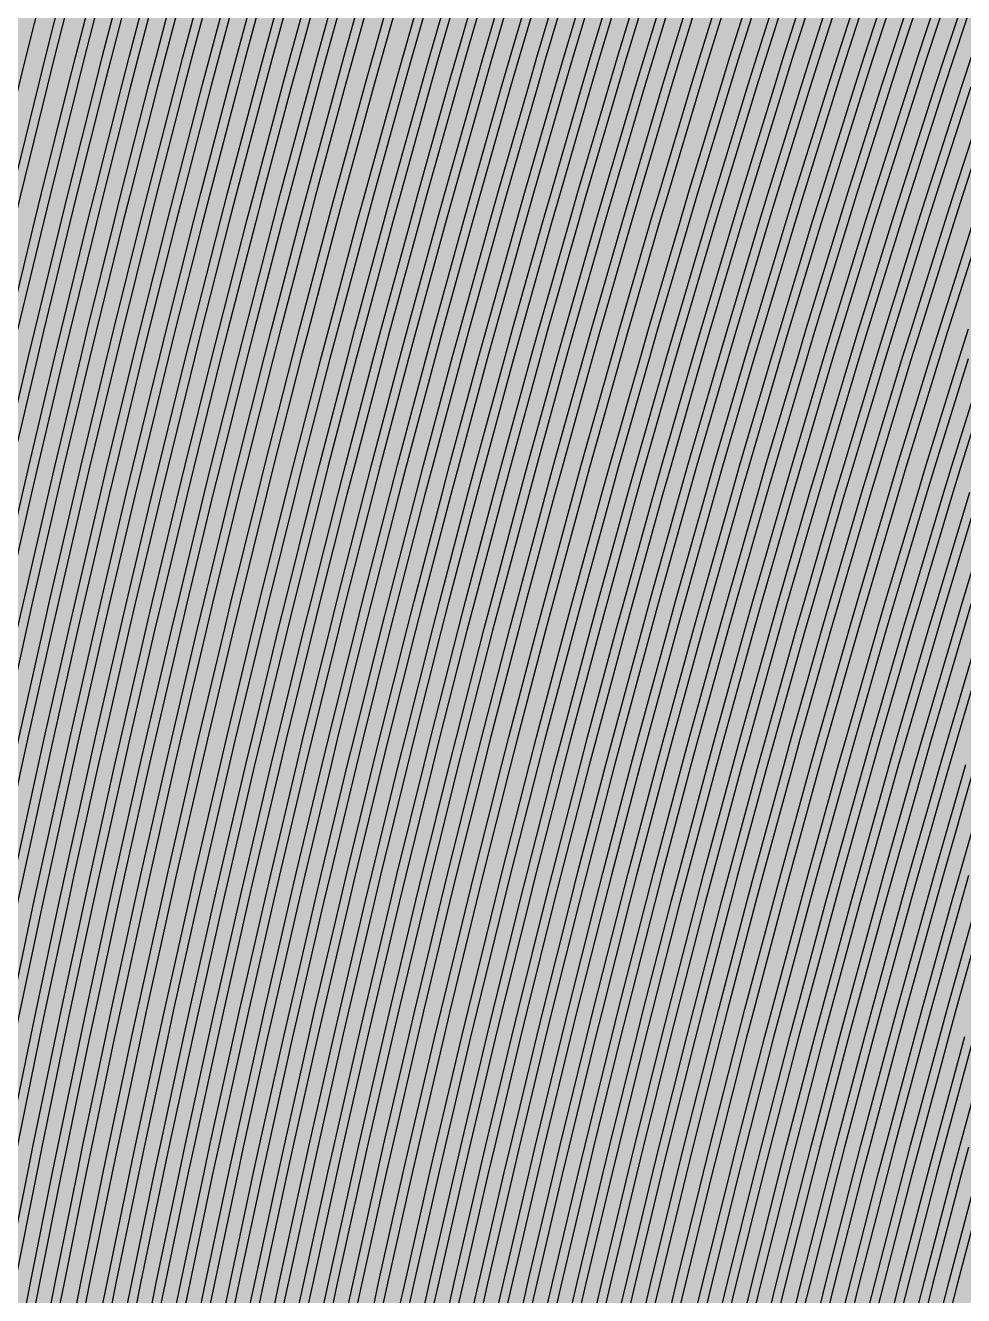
# Model space of a CAD drawing. Header units: metres. Extents: x -7220 to 10980, y -29667 to 1833.
# Drawn here: x 2547.8 to 2763.3, y -16832.5 to -16540.7 of the extents above; entities that cross this region are included whole.
import ezdxf

# ---------------------------------------------------------------- set-up
doc = ezdxf.new("R2010")
doc.units = ezdxf.units.M
doc.layers.add('Metal1', color=4, linetype='CONTINUOUS')
doc.layers.add('Polyimide', color=7, linetype='CONTINUOUS')

msp = doc.modelspace()

# ---------------------------------------------------------------- hatches: boundary and pattern name
at = {"layer": 'Polyimide'}
msp.add_hatch(color=7, dxfattribs=at).paths.add_polyline_path([(4099.45, -13861.55), (4142.64, -14152.77), (4214.18, -14438.35), (4313.36, -14715.55), (4439.24, -14981.69), (4590.59, -15234.21), (4765.97, -15470.68), (4963.68, -15688.82), (5181.82, -15886.53), (5418.29, -16061.91), (5670.81, -16213.26), (5936.95, -16339.14), (6214.15, -16438.32), (6499.73, -16509.85), (6790.95, -16553.05), (7085, -16567.5), (9980.38, -16567.5), (10058.79, -16571.35), (10136.45, -16582.87), (10212.6, -16601.95), (10286.52, -16628.4), (10357.49, -16661.96), (10424.83, -16702.32), (10487.89, -16749.09), (10546.06, -16801.81), (10598.78, -16859.98), (10645.55, -16923.04), (10685.91, -16990.38), (10719.48, -17061.35), (10745.93, -17135.27), (10765, -17211.43), (10776.52, -17289.08), (10780.38, -17367.5), (10780.38, -21957.3), (10741.61, -22012.91), (10705.97, -22070.59), (10673.58, -22130.14), (10644.53, -22191.39), (10618.92, -22254.16), (10596.82, -22318.25), (10578.3, -22383.46), (10563.41, -22449.6), (10552.21, -22516.46), (10544.72, -22583.84), (10540.97, -22651.53), (10540.97, -22719.32), (10544.72, -22787.01), (10552.21, -22854.38), (10563.41, -22921.24), (10578.3, -22987.38), (10596.82, -23052.6), (10618.92, -23116.68), (10644.53, -23179.45), (10673.58, -23240.71), (10705.97, -23300.26), (10741.61, -23357.93), (10780.38, -23413.54), (10780.38, -28667.5), (10776.52, -28745.91), (10765, -28823.57), (10745.93, -28899.73), (10719.48, -28973.65), (10685.91, -29044.62), (10645.55, -29111.96), (10598.78, -29175.01), (10546.06, -29233.19), (10487.89, -29285.91), (10424.83, -29332.68), (10357.49, -29373.04), (10286.52, -29406.6), (10212.6, -29433.05), (10136.45, -29452.13), (10058.79, -29463.65), (9980.38, -29467.5), (-6219.63, -29467.5), (-6298.04, -29463.65), (-6375.7, -29452.13), (-6451.85, -29433.05), (-6525.77, -29406.6), (-6596.74, -29373.04), (-6664.08, -29332.68), (-6727.14, -29285.91), (-6785.31, -29233.19), (-6838.03, -29175.01), (-6884.8, -29111.96), (-6925.16, -29044.62), (-6958.73, -28973.65), (-6985.18, -28899.73), (-7004.25, -28823.57), (-7015.77, -28745.91), (-7019.63, -28667.5), (-7019.63, -23426.32), (-6979.36, -23370.07), (-6942.33, -23311.63), (-6908.66, -23251.2), (-6878.45, -23188.96), (-6851.81, -23125.12), (-6828.81, -23059.88), (-6809.53, -22993.44), (-6794.04, -22926.02), (-6782.37, -22857.83), (-6774.57, -22789.09), (-6770.67, -22720.02), (-6770.67, -22650.84), (-6774.57, -22581.77), (-6782.37, -22513.03), (-6794.04, -22444.84), (-6809.53, -22377.42), (-6828.81, -22310.98), (-6851.81, -22245.74), (-6878.45, -22181.89), (-6908.66, -22119.66), (-6942.33, -22059.22), (-6979.36, -22000.79), (-7019.63, -21944.54), (-7019.63, -17367.5), (-7015.77, -17289.08), (-7004.25, -17211.43), (-6985.18, -17135.27), (-6958.73, -17061.35), (-6925.16, -16990.38), (-6884.8, -16923.04), (-6838.03, -16859.98), (-6785.31, -16801.81), (-6727.14, -16749.09), (-6664.08, -16702.32), (-6596.74, -16661.96), (-6525.77, -16628.4), (-6451.85, -16601.95), (-6375.7, -16582.87), (-6298.04, -16571.35), (-6219.63, -16567.5), (-3314, -16567.5), (-3019.95, -16553.05), (-2728.73, -16509.85), (-2443.15, -16438.32), (-2165.95, -16339.14), (-1899.81, -16213.26), (-1647.29, -16061.91), (-1410.82, -15886.53), (-1192.68, -15688.82), (-994.97, -15470.68), (-819.59, -15234.21), (-668.24, -14981.69), (-542.36, -14715.55), (-443.18, -14438.35), (-371.64, -14152.77), (-328.45, -13861.55), (-314, -13567.5), (-314, -13373.48), (-317.45, -13328.11), (-327.72, -13283.78), (-344.58, -13241.52), (-367.63, -13202.3), (-396.35, -13167.01), (-430.08, -13136.47), (-468.03, -13111.38), (-509.35, -13092.32), (-509.35, -13092.32), (-578.18, -13061.27), (-642.2, -13021.24), (-700.26, -12972.96), (-751.3, -12917.31), (-794.39, -12855.3), (-828.74, -12788.06), (-853.73, -12716.8), (-868.91, -12642.84), (-874, -12567.5), (-868.91, -12492.16), (-853.73, -12418.19), (-828.74, -12346.94), (-794.39, -12279.7), (-751.3, -12217.69), (-700.26, -12162.04), (-642.2, -12113.76), (-578.18, -12073.73), (-509.35, -12042.68), (-509.35, -12042.68), (-468.03, -12023.62), (-430.08, -11998.53), (-396.35, -11967.99), (-367.63, -11932.7), (-344.58, -11893.47), (-327.72, -11851.21), (-317.45, -11806.89), (-314, -11761.52), (-314, -11074.31), (-317.45, -11028.94), (-327.72, -10984.62), (-344.58, -10942.36), (-367.63, -10903.13), (-396.35, -10867.84), (-430.08, -10837.3), (-468.03, -10812.21), (-509.35, -10793.16), (-509.35, -10793.16), (-578.18, -10762.1), (-642.2, -10722.07), (-700.26, -10673.8), (-751.3, -10618.15), (-794.39, -10556.13), (-828.74, -10488.89), (-853.73, -10417.64), (-868.91, -10343.67), (-874, -10268.33), (-868.91, -10192.99), (-853.73, -10119.03), (-828.74, -10047.77), (-794.39, -9980.53), (-751.3, -9918.52), (-700.26, -9862.87), (-642.2, -9814.59), (-578.18, -9774.56), (-509.35, -9743.51), (-509.35, -9743.51), (-468.03, -9724.45), (-430.08, -9699.36), (-396.35, -9668.82), (-367.63, -9633.53), (-344.58, -9594.31), (-327.72, -9552.05), (-317.45, -9507.72), (-314, -9462.35), (-314, -8775.14), (-317.45, -8729.78), (-327.72, -8685.45), (-344.58, -8643.19), (-367.63, -8603.96), (-396.35, -8568.68), (-430.08, -8538.14), (-468.03, -8513.05), (-509.35, -8493.99), (-509.35, -8493.99), (-578.18, -8462.94), (-642.2, -8422.91), (-700.26, -8374.63), (-751.3, -8318.98), (-794.39, -8256.97), (-828.74, -8189.73), (-853.73, -8118.47), (-868.91, -8044.5), (-874, -7969.17), (-868.91, -7893.83), (-853.73, -7819.86), (-828.74, -7748.61), (-794.39, -7681.36), (-751.3, -7619.35), (-700.26, -7563.7), (-642.2, -7515.42), (-578.18, -7475.4), (-509.35, -7444.34), (-509.35, -7444.34), (-468.03, -7425.28), (-430.08, -7400.2), (-396.35, -7369.66), (-367.63, -7334.37), (-344.58, -7295.14), (-327.72, -7252.88), (-317.45, -7208.56), (-314, -7163.19), (-314, -6475.98), (-317.45, -6430.61), (-327.72, -6386.29), (-344.58, -6344.02), (-367.63, -6304.8), (-396.35, -6269.51), (-430.08, -6238.97), (-468.03, -6213.88), (-509.35, -6194.82), (-509.35, -6194.82), (-578.18, -6163.77), (-642.2, -6123.74), (-700.26, -6075.46), (-751.3, -6019.81), (-794.39, -5957.8), (-828.74, -5890.56), (-853.73, -5819.31), (-868.91, -5745.34), (-874, -5670), (-868.91, -5594.66), (-853.73, -5520.69), (-828.74, -5449.44), (-794.39, -5382.2), (-751.3, -5320.19), (-700.26, -5264.54), (-642.2, -5216.26), (-578.18, -5176.23), (-509.35, -5145.18), (-509.35, -5145.18), (-468.03, -5126.12), (-430.08, -5101.03), (-396.35, -5070.49), (-367.63, -5035.2), (-344.58, -4995.98), (-327.72, -4953.71), (-317.45, -4909.39), (-314, -4864.02), (-314, 380), (-314, 1532.5), (-269, 1532.5), (-268.78, 1525.63), (-268.1, 1518.79), (-266.98, 1512.02), (-265.42, 1505.32), (-263.43, 1498.75), (-261.01, 1492.32), (-258.17, 1486.06), (-254.93, 1480), (-251.3, 1474.17), (-247.3, 1468.58), (-242.94, 1463.27), (-238.25, 1458.25), (-233.23, 1453.56), (-227.92, 1449.2), (-222.33, 1445.2), (-216.5, 1441.57), (-210.44, 1438.33), (-204.18, 1435.49), (-197.75, 1433.07), (-191.18, 1431.08), (-184.48, 1429.52), (-177.71, 1428.4), (-170.87, 1427.72), (-164, 1427.5), (-157.13, 1427.72), (-150.29, 1428.4), (-143.52, 1429.52), (-136.82, 1431.08), (-130.25, 1433.07), (-123.82, 1435.49), (-117.56, 1438.33), (-111.5, 1441.57), (-105.67, 1445.2), (-100.08, 1449.2), (-94.77, 1453.56), (-89.75, 1458.25), (-85.06, 1463.27), (-80.7, 1468.58), (-76.7, 1474.17), (-73.07, 1480), (-69.83, 1486.06), (-66.99, 1492.32), (-64.57, 1498.75), (-62.58, 1505.32), (-61.02, 1512.02), (-59.9, 1518.79), (-59.22, 1525.63), (-59, 1532.5), (1786, 1532.5), (3835, 1532.5), (3835.21, 1539.04), (3835.86, 1545.55), (3836.92, 1552.01), (3838.41, 1558.38), (3840.31, 1564.64), (3842.61, 1570.77), (3845.31, 1576.73), (3848.4, 1582.5), (3851.85, 1588.06), (3855.66, 1593.38), (3859.82, 1598.43), (3864.29, 1603.21), (3869.07, 1607.68), (3874.12, 1611.84), (3879.44, 1615.65), (3885, 1619.1), (3890.77, 1622.19), (3896.73, 1624.89), (3902.86, 1627.19), (3909.12, 1629.09), (3915.49, 1630.58), (3921.95, 1631.64), (3928.46, 1632.29), (3935, 1632.5), (3941.54, 1632.29), (3948.05, 1631.64), (3954.51, 1630.58), (3960.88, 1629.09), (3967.14, 1627.19), (3973.27, 1624.89), (3979.23, 1622.19), (3985, 1619.1), (3990.56, 1615.65), (3995.88, 1611.84), (4000.93, 1607.68), (4005.71, 1603.21), (4010.18, 1598.43), (4014.34, 1593.38), (4018.15, 1588.06), (4021.6, 1582.5), (4024.69, 1576.73), (4027.39, 1570.77), (4029.69, 1564.64), (4031.59, 1558.38), (4033.08, 1552.01), (4034.14, 1545.55), (4034.79, 1539.04), (4035, 1532.5), (4085, 1532.5), (4085, 380), (4085, 330), (4085, -4864.02), (4088.45, -4909.39), (4098.72, -4953.71), (4115.58, -4995.98), (4138.63, -5035.2), (4167.35, -5070.49), (4201.08, -5101.03), (4239.03, -5126.12), (4280.35, -5145.18), (4280.35, -5145.18), (4349.18, -5176.23), (4413.2, -5216.26), (4471.26, -5264.54), (4522.3, -5320.19), (4565.39, -5382.2), (4599.74, -5449.44), (4624.73, -5520.69), (4639.91, -5594.66), (4645, -5670), (4639.91, -5745.34), (4624.73, -5819.31), (4599.74, -5890.56), (4565.39, -5957.8), (4522.3, -6019.81), (4471.26, -6075.46), (4413.2, -6123.74), (4349.18, -6163.77), (4280.35, -6194.82), (4239.03, -6213.88), (4201.08, -6238.97), (4167.35, -6269.51), (4138.63, -6304.8), (4115.58, -6344.02), (4098.72, -6386.29), (4088.45, -6430.61), (4085, -6475.98), (4085, -13567.5), (4099.45, -13861.55)])

# ---------------------------------------------------------------- linework, layer by layer
at = {"layer": 'Metal1'}
for points in [[(2553.97, -16523.55), (2547.73, -16548.51), (2546.18, -16554.78), (2540.14, -16579.74), (2538.65, -16586.01), (2532.81, -16610.98), (2531.37, -16617.24), (2525.72, -16642.21), (2524.33, -16648.48), (2518.88, -16673.44), (2517.54, -16679.71), (2512.28, -16704.68), (2510.99, -16710.94), (2505.92, -16735.91), (2504.67, -16742.17), (2499.79, -16767.15), (2498.59, -16773.41), (2493.9, -16798.38), (2492.74, -16804.64), (2488.23, -16829.61), (2487.12, -16835.87)], [(2491.03, -16835.53), (2492.15, -16829.26), (2496.72, -16804.28), (2497.89, -16798.01), (2502.64, -16773.03), (2503.86, -16766.76), (2508.8, -16741.79), (2510.06, -16735.52), (2515.19, -16710.54), (2516.5, -16704.27), (2521.83, -16679.29), (2523.19, -16673.02), (2528.7, -16648.04), (2530.11, -16641.77), (2535.83, -16616.8), (2537.29, -16610.52), (2543.2, -16585.55), (2544.71, -16579.27), (2550.83, -16554.3), (2552.39, -16548.03), (2558.71, -16523.05)], [(2560.65, -16523.55), (2554.33, -16548.51), (2552.77, -16554.78), (2546.65, -16579.75), (2545.14, -16586.01), (2539.23, -16610.98), (2537.77, -16617.25), (2532.06, -16642.21), (2530.65, -16648.48), (2525.14, -16673.45), (2523.78, -16679.71), (2518.46, -16704.68), (2517.15, -16710.94), (2512.02, -16735.91), (2510.76, -16742.18), (2505.82, -16767.15), (2504.61, -16773.41), (2499.86, -16798.38), (2498.69, -16804.64), (2494.12, -16829.62), (2493, -16835.88)], [(2497.07, -16835.52), (2498.21, -16829.26), (2502.84, -16804.28), (2504.02, -16798.01), (2508.84, -16773.03), (2510.08, -16766.76), (2515.09, -16741.78), (2516.37, -16735.51), (2521.57, -16710.54), (2522.9, -16704.26), (2528.29, -16679.29), (2529.67, -16673.02), (2535.27, -16648.04), (2536.7, -16641.77), (2542.49, -16616.79), (2543.97, -16610.52), (2549.97, -16585.55), (2551.5, -16579.27), (2557.7, -16554.3), (2559.29, -16548.02), (2565.7, -16523.05)], [(2567.63, -16523.55), (2561.22, -16548.52), (2559.64, -16554.78), (2553.44, -16579.75), (2551.91, -16586.02), (2545.92, -16610.98), (2544.44, -16617.25), (2538.65, -16642.22), (2537.22, -16648.48), (2531.63, -16673.45), (2530.25, -16679.71), (2524.85, -16704.68), (2523.53, -16710.95), (2518.33, -16735.92), (2517.05, -16742.18), (2512.04, -16767.15), (2510.81, -16773.41), (2505.99, -16798.38), (2504.8, -16804.65), (2500.17, -16829.62), (2499.04, -16835.88)], [(2502.71, -16835.52), (2503.85, -16829.26), (2508.53, -16804.28), (2509.72, -16798.01), (2514.58, -16773.03), (2515.83, -16766.76), (2520.88, -16741.78), (2522.17, -16735.51), (2527.41, -16710.53), (2528.76, -16704.26), (2534.2, -16679.29), (2535.59, -16673.01), (2541.23, -16648.04), (2542.67, -16641.77), (2548.51, -16616.79), (2550.01, -16610.52), (2556.05, -16585.54), (2557.6, -16579.27), (2563.85, -16554.3), (2565.45, -16548.02), (2571.92, -16523.05)], [(2573.85, -16523.55), (2567.39, -16548.52), (2565.79, -16554.79), (2559.54, -16579.75), (2558, -16586.02), (2551.95, -16610.98), (2550.46, -16617.25), (2544.62, -16642.22), (2543.18, -16648.48), (2537.54, -16673.45), (2536.15, -16679.72), (2530.71, -16704.68), (2529.37, -16710.95), (2524.13, -16735.92), (2522.84, -16742.18), (2517.79, -16767.15), (2516.54, -16773.41), (2511.68, -16798.39), (2510.49, -16804.65), (2505.82, -16829.62), (2504.67, -16835.88)], [(2508.34, -16835.52), (2509.5, -16829.25), (2514.21, -16804.27), (2515.42, -16798.01), (2520.32, -16773.03), (2521.57, -16766.76), (2526.67, -16741.78), (2527.97, -16735.51), (2533.26, -16710.53), (2534.61, -16704.26), (2540.1, -16679.29), (2541.5, -16673.01), (2547.19, -16648.04), (2548.65, -16641.76), (2554.54, -16616.79), (2556.04, -16610.52), (2562.14, -16585.54), (2563.7, -16579.27), (2570.01, -16554.3), (2571.62, -16548.02), (2578.14, -16523.05)], [(2580.07, -16523.56), (2573.55, -16548.52), (2571.94, -16554.79), (2565.64, -16579.75), (2564.08, -16586.02), (2557.99, -16610.99), (2556.48, -16617.25), (2550.59, -16642.22), (2549.14, -16648.49), (2543.46, -16673.45), (2542.05, -16679.72), (2536.57, -16704.69), (2535.22, -16710.95), (2529.93, -16735.92), (2528.63, -16742.18), (2523.53, -16767.15), (2522.28, -16773.42), (2517.38, -16798.39), (2516.18, -16804.65), (2511.47, -16829.62), (2510.31, -16835.88)], [(2513.98, -16835.52), (2515.15, -16829.25), (2519.9, -16804.27), (2521.12, -16798), (2526.06, -16773.03), (2527.32, -16766.76), (2532.46, -16741.78), (2533.77, -16735.51), (2539.11, -16710.53), (2540.47, -16704.26), (2546, -16679.28), (2547.42, -16673.01), (2553.15, -16648.04), (2554.62, -16641.76), (2560.56, -16616.79), (2562.08, -16610.51), (2568.23, -16585.54), (2569.8, -16579.27), (2576.16, -16554.29), (2577.79, -16548.02), (2584.36, -16523.05)], [(2586.29, -16523.56), (2579.72, -16548.52), (2578.1, -16554.79), (2571.74, -16579.76), (2570.17, -16586.02), (2564.02, -16610.99), (2562.51, -16617.26), (2556.57, -16642.22), (2555.1, -16648.49), (2549.37, -16673.45), (2547.96, -16679.72), (2542.42, -16704.69), (2541.06, -16710.95), (2535.73, -16735.92), (2534.42, -16742.19), (2529.28, -16767.16), (2528.02, -16773.42), (2523.08, -16798.39), (2521.86, -16804.65), (2517.12, -16829.62), (2515.95, -16835.88)], [(2519.62, -16835.52), (2520.8, -16829.25), (2525.59, -16804.27), (2526.81, -16798), (2531.8, -16773.03), (2533.07, -16766.75), (2538.25, -16741.78), (2539.58, -16735.51), (2544.95, -16710.53), (2546.33, -16704.26), (2551.91, -16679.28), (2553.33, -16673.01), (2559.12, -16648.04), (2560.6, -16641.76), (2566.59, -16616.79), (2568.12, -16610.51), (2574.32, -16585.54), (2575.9, -16579.26), (2582.31, -16554.29), (2583.95, -16548.01), (2590.58, -16523.05)], [(2592.51, -16523.56), (2585.89, -16548.52), (2584.25, -16554.79), (2577.84, -16579.76), (2576.26, -16586.03), (2570.06, -16610.99), (2568.53, -16617.26), (2562.54, -16642.22), (2561.06, -16648.49), (2555.28, -16673.46), (2553.86, -16679.72), (2548.28, -16704.69), (2546.91, -16710.95), (2541.53, -16735.92), (2540.21, -16742.19), (2535.03, -16767.16), (2533.76, -16773.42), (2528.78, -16798.39), (2527.55, -16804.65), (2522.76, -16829.62), (2521.59, -16835.89)], [(2525.26, -16835.52), (2526.45, -16829.25), (2531.27, -16804.27), (2532.51, -16798), (2537.53, -16773.02), (2538.82, -16766.75), (2544.04, -16741.78), (2545.38, -16735.5), (2550.8, -16710.53), (2552.19, -16704.26), (2557.81, -16679.28), (2559.25, -16673.01), (2565.08, -16648.03), (2566.57, -16641.76), (2572.61, -16616.79), (2574.15, -16610.51), (2580.4, -16585.54), (2582, -16579.26), (2588.47, -16554.29), (2590.12, -16548.01), (2596.8, -16523.04)], [(2598.73, -16523.56), (2592.05, -16548.53), (2590.4, -16554.8), (2583.94, -16579.76), (2582.34, -16586.03), (2576.09, -16610.99), (2574.55, -16617.26), (2568.52, -16642.23), (2567.03, -16648.49), (2561.2, -16673.46), (2559.76, -16679.72), (2554.14, -16704.69), (2552.75, -16710.96), (2547.33, -16735.93), (2546, -16742.19), (2540.78, -16767.16), (2539.49, -16773.42), (2534.47, -16798.39), (2533.24, -16804.65), (2528.41, -16829.63), (2527.22, -16835.89)], [(2530.9, -16835.52), (2532.09, -16829.25), (2536.96, -16804.27), (2538.21, -16798), (2543.27, -16773.02), (2544.57, -16766.75), (2549.83, -16741.78), (2551.18, -16735.5), (2556.65, -16710.53), (2558.04, -16704.25), (2563.71, -16679.28), (2565.17, -16673.01), (2571.04, -16648.03), (2572.55, -16641.76), (2578.63, -16616.78), (2580.19, -16610.51), (2586.49, -16585.54), (2588.1, -16579.26), (2594.62, -16554.29), (2596.29, -16548.01), (2603.02, -16523.04)], [(2604.95, -16523.57), (2598.22, -16548.53), (2596.55, -16554.8), (2590.04, -16579.76), (2588.43, -16586.03), (2582.13, -16610.99), (2580.58, -16617.26), (2574.49, -16642.23), (2572.99, -16648.49), (2567.11, -16673.46), (2565.66, -16679.73), (2560, -16704.69), (2558.6, -16710.96), (2553.13, -16735.93), (2551.79, -16742.19), (2546.53, -16767.16), (2545.23, -16773.42), (2540.17, -16798.39), (2538.92, -16804.66), (2534.06, -16829.63), (2532.86, -16835.89)], [(2536.53, -16835.52), (2537.74, -16829.25), (2542.65, -16804.27), (2543.91, -16798), (2549.01, -16773.02), (2550.32, -16766.75), (2555.62, -16741.77), (2556.98, -16735.5), (2562.49, -16710.53), (2563.9, -16704.25), (2569.62, -16679.28), (2571.08, -16673), (2577.01, -16648.03), (2578.52, -16641.76), (2584.66, -16616.78), (2586.23, -16610.51), (2592.58, -16585.54), (2594.2, -16579.26), (2600.77, -16554.29), (2602.45, -16548.01), (2609.24, -16523.04)], [(2611.17, -16523.57), (2604.38, -16548.53), (2602.71, -16554.8), (2596.14, -16579.76), (2594.52, -16586.03), (2588.17, -16611), (2586.6, -16617.26), (2580.46, -16642.23), (2578.95, -16648.5), (2573.03, -16673.46), (2571.57, -16679.73), (2565.85, -16704.7), (2564.44, -16710.96), (2558.94, -16735.93), (2557.58, -16742.19), (2552.28, -16767.16), (2550.97, -16773.43), (2545.87, -16798.39), (2544.61, -16804.66), (2539.71, -16829.63), (2538.5, -16835.89)], [(2542.17, -16835.52), (2543.39, -16829.25), (2548.34, -16804.27), (2549.6, -16798), (2554.75, -16773.02), (2556.07, -16766.75), (2561.42, -16741.77), (2562.78, -16735.5), (2568.34, -16710.52), (2569.76, -16704.25), (2575.52, -16679.28), (2577, -16673), (2582.97, -16648.03), (2584.5, -16641.75), (2590.68, -16616.78), (2592.26, -16610.5), (2598.67, -16585.53), (2600.3, -16579.26), (2606.93, -16554.29), (2608.62, -16548.01), (2615.46, -16523.04)], [(2617.39, -16523.57), (2610.55, -16548.53), (2608.86, -16554.8), (2602.24, -16579.76), (2600.6, -16586.04), (2594.2, -16611), (2592.62, -16617.27), (2586.44, -16642.23), (2584.91, -16648.5), (2578.94, -16673.46), (2577.47, -16679.73), (2571.71, -16704.7), (2570.29, -16710.96), (2564.74, -16735.93), (2563.37, -16742.2), (2558.02, -16767.16), (2556.71, -16773.43), (2551.56, -16798.4), (2550.3, -16804.66), (2545.35, -16829.63), (2544.14, -16835.89)], [(2547.81, -16835.51), (2549.04, -16829.24), (2554.02, -16804.27), (2555.3, -16798), (2560.49, -16773.02), (2561.82, -16766.75), (2567.21, -16741.77), (2568.59, -16735.5), (2574.18, -16710.52), (2575.62, -16704.25), (2581.42, -16679.28), (2582.91, -16673), (2588.93, -16648.03), (2590.47, -16641.75), (2596.71, -16616.78), (2598.3, -16610.5), (2604.75, -16585.53), (2606.4, -16579.25), (2613.08, -16554.29), (2614.78, -16548), (2621.68, -16523.04)], [(2623.61, -16523.57), (2616.71, -16548.53), (2615.01, -16554.81), (2608.34, -16579.77), (2606.69, -16586.04), (2600.24, -16611), (2598.64, -16617.27), (2592.41, -16642.23), (2590.87, -16648.5), (2584.86, -16673.47), (2583.37, -16679.73), (2577.57, -16704.7), (2576.14, -16710.96), (2570.54, -16735.93), (2569.16, -16742.2), (2563.77, -16767.16), (2562.45, -16773.43), (2557.26, -16798.4), (2555.98, -16804.66), (2551, -16829.63), (2549.78, -16835.89)], [(2553.45, -16835.51), (2554.69, -16829.24), (2559.71, -16804.27), (2561, -16797.99), (2566.23, -16773.02), (2567.56, -16766.75), (2573, -16741.77), (2574.39, -16735.5), (2580.03, -16710.52), (2581.48, -16704.25), (2587.33, -16679.27), (2588.83, -16673), (2594.89, -16648.03), (2596.45, -16641.75), (2602.73, -16616.78), (2604.34, -16610.5), (2610.84, -16585.53), (2612.5, -16579.25), (2619.23, -16554.28), (2620.95, -16548), (2627.91, -16523.04)], [(2629.83, -16523.58), (2622.88, -16548.54), (2621.16, -16554.81), (2614.44, -16579.77), (2612.77, -16586.04), (2606.27, -16611), (2604.67, -16617.27), (2598.39, -16642.23), (2596.84, -16648.5), (2590.77, -16673.47), (2589.27, -16679.73), (2583.42, -16704.7), (2581.98, -16710.97), (2576.34, -16735.93), (2574.95, -16742.2), (2569.52, -16767.17), (2568.18, -16773.43), (2562.96, -16798.4), (2561.67, -16804.66), (2556.65, -16829.63), (2555.41, -16835.9)], [(2559.33, -16835.51), (2560.58, -16829.24), (2565.66, -16804.26), (2566.96, -16797.99), (2572.24, -16773.02), (2573.59, -16766.74), (2579.09, -16741.77), (2580.49, -16735.49), (2586.19, -16710.52), (2587.65, -16704.25), (2593.57, -16679.27), (2595.08, -16673), (2601.22, -16648.02), (2602.79, -16641.75), (2609.14, -16616.78), (2610.76, -16610.5), (2617.34, -16585.53), (2619.02, -16579.25), (2625.82, -16554.28), (2627.56, -16548), (2634.58, -16523.03)], [(2636.51, -16523.58), (2629.48, -16548.54), (2627.75, -16554.81), (2620.95, -16579.77), (2619.27, -16586.04), (2612.7, -16611), (2611.07, -16617.27), (2604.72, -16642.24), (2603.16, -16648.51), (2597.03, -16673.47), (2595.52, -16679.74), (2589.6, -16704.7), (2588.14, -16710.97), (2582.44, -16735.94), (2581.04, -16742.2), (2575.55, -16767.17), (2574.2, -16773.43), (2568.91, -16798.4), (2567.62, -16804.67), (2562.54, -16829.63), (2561.29, -16835.9)], [(2565.36, -16835.51), (2566.63, -16829.24), (2571.77, -16804.26), (2573.09, -16797.99), (2578.44, -16773.01), (2579.81, -16766.74), (2585.37, -16741.77), (2586.8, -16735.49), (2592.57, -16710.52), (2594.05, -16704.24), (2600.04, -16679.27), (2601.57, -16672.99), (2607.78, -16648.02), (2609.37, -16641.74), (2615.8, -16616.77), (2617.45, -16610.5), (2624.1, -16585.53), (2625.81, -16579.25), (2632.69, -16554.28), (2634.45, -16548), (2641.57, -16523.03)], [(2643.49, -16523.58), (2636.38, -16548.54), (2634.62, -16554.81), (2627.73, -16579.77), (2626.03, -16586.05), (2619.38, -16611.01), (2617.74, -16617.28), (2611.31, -16642.24), (2609.72, -16648.51), (2603.51, -16673.47), (2601.98, -16679.74), (2595.99, -16704.71), (2594.52, -16710.97), (2588.75, -16735.94), (2587.32, -16742.2), (2581.76, -16767.17), (2580.4, -16773.44), (2575.05, -16798.4), (2573.73, -16804.67), (2568.59, -16829.64), (2567.33, -16835.9)], [(2571, -16835.51), (2572.28, -16829.24), (2577.46, -16804.26), (2578.79, -16797.99), (2584.18, -16773.01), (2585.56, -16766.74), (2591.16, -16741.76), (2592.6, -16735.49), (2598.42, -16710.52), (2599.91, -16704.24), (2605.94, -16679.27), (2607.49, -16672.99), (2613.74, -16648.02), (2615.34, -16641.74), (2621.82, -16616.77), (2623.48, -16610.49), (2630.19, -16585.53), (2631.91, -16579.24), (2638.84, -16554.28), (2640.62, -16548), (2647.79, -16523.03)], [(2649.71, -16523.59), (2642.54, -16548.54), (2640.77, -16554.82), (2633.83, -16579.78), (2632.12, -16586.05), (2625.42, -16611.01), (2623.76, -16617.28), (2617.28, -16642.24), (2615.68, -16648.51), (2609.43, -16673.47), (2607.88, -16679.74), (2601.85, -16704.71), (2600.36, -16710.97), (2594.55, -16735.94), (2593.11, -16742.21), (2587.51, -16767.17), (2586.13, -16773.44), (2580.74, -16798.41), (2579.42, -16804.67), (2574.24, -16829.64), (2572.96, -16835.9)], [(2576.64, -16835.51), (2577.93, -16829.23), (2583.15, -16804.26), (2584.49, -16797.99), (2589.92, -16773.01), (2591.31, -16766.74), (2596.95, -16741.76), (2598.4, -16735.49), (2604.26, -16710.52), (2605.76, -16704.24), (2611.85, -16679.27), (2613.4, -16672.99), (2619.71, -16648.02), (2621.32, -16641.74), (2627.85, -16616.77), (2629.52, -16610.49), (2636.28, -16585.52), (2638.01, -16579.24), (2645, -16554.28), (2646.78, -16547.99), (2654.01, -16523.03)], [(2655.93, -16523.59), (2648.71, -16548.55), (2646.92, -16554.82), (2639.93, -16579.78), (2638.21, -16586.05), (2631.45, -16611.01), (2629.78, -16617.28), (2623.26, -16642.24), (2621.64, -16648.51), (2615.34, -16673.48), (2613.79, -16679.75), (2607.71, -16704.71), (2606.21, -16710.98), (2600.35, -16735.94), (2598.9, -16742.21), (2593.26, -16767.17), (2591.87, -16773.44), (2586.44, -16798.41), (2585.1, -16804.67), (2579.88, -16829.64), (2578.6, -16835.9)], [(2582.28, -16835.51), (2583.57, -16829.23), (2588.83, -16804.26), (2590.18, -16797.98), (2595.66, -16773.01), (2597.06, -16766.74), (2602.75, -16741.76), (2604.2, -16735.49), (2610.11, -16710.51), (2611.62, -16704.24), (2617.75, -16679.27), (2619.32, -16672.99), (2625.67, -16648.02), (2627.29, -16641.74), (2633.87, -16616.77), (2635.56, -16610.49), (2642.36, -16585.52), (2644.11, -16579.24), (2651.15, -16554.27), (2652.95, -16547.99), (2660.23, -16523.03)], [(2662.15, -16523.59), (2654.87, -16548.55), (2653.07, -16554.82), (2646.03, -16579.78), (2644.29, -16586.05), (2637.49, -16611.01), (2635.81, -16617.28), (2629.23, -16642.24), (2627.61, -16648.52), (2621.26, -16673.48), (2619.69, -16679.75), (2613.56, -16704.71), (2612.05, -16710.98), (2606.15, -16735.94), (2604.7, -16742.21), (2599.01, -16767.18), (2597.61, -16773.44), (2592.14, -16798.41), (2590.79, -16804.67), (2585.53, -16829.64), (2584.24, -16835.91)], [(2587.92, -16835.5), (2589.22, -16829.23), (2594.52, -16804.26), (2595.88, -16797.98), (2601.39, -16773.01), (2602.81, -16766.73), (2608.54, -16741.76), (2610.01, -16735.49), (2615.96, -16710.51), (2617.48, -16704.24), (2623.65, -16679.27), (2625.23, -16672.99), (2631.63, -16648.02), (2633.27, -16641.74), (2639.9, -16616.77), (2641.59, -16610.49), (2648.45, -16585.52), (2650.21, -16579.24), (2657.3, -16554.27), (2659.12, -16547.99), (2666.45, -16523.03)], [(2668.37, -16523.59), (2661.04, -16548.55), (2659.23, -16554.82), (2652.13, -16579.78), (2650.38, -16586.06), (2643.52, -16611.01), (2641.83, -16617.29), (2635.2, -16642.25), (2633.57, -16648.52), (2627.17, -16673.48), (2625.59, -16679.75), (2619.42, -16704.71), (2617.9, -16710.98), (2611.95, -16735.94), (2610.49, -16742.21), (2604.76, -16767.18), (2603.35, -16773.44), (2597.83, -16798.41), (2596.48, -16804.68), (2591.18, -16829.64), (2589.88, -16835.91)], [(2593.56, -16835.5), (2594.87, -16829.23), (2600.21, -16804.26), (2601.58, -16797.98), (2607.13, -16773.01), (2608.56, -16766.73), (2614.33, -16741.76), (2615.81, -16735.48), (2621.8, -16710.51), (2623.34, -16704.23), (2629.56, -16679.26), (2631.15, -16672.99), (2637.59, -16648.02), (2639.24, -16641.74), (2645.92, -16616.77), (2647.63, -16610.49), (2654.54, -16585.52), (2656.31, -16579.24), (2663.46, -16554.27), (2665.28, -16547.99), (2672.67, -16523.02)], [(2674.59, -16523.6), (2667.2, -16548.55), (2665.38, -16554.83), (2658.23, -16579.78), (2656.47, -16586.06), (2649.56, -16611.02), (2647.85, -16617.29), (2641.18, -16642.25), (2639.53, -16648.52), (2633.09, -16673.48), (2631.5, -16679.75), (2625.28, -16704.71), (2623.75, -16710.98), (2617.75, -16735.95), (2616.28, -16742.21), (2610.5, -16767.18), (2609.08, -16773.45), (2603.53, -16798.41), (2602.16, -16804.68), (2596.83, -16829.64), (2595.51, -16835.91)], [(2599.19, -16835.5), (2600.52, -16829.23), (2605.9, -16804.25), (2607.28, -16797.98), (2612.87, -16773.01), (2614.3, -16766.73), (2620.12, -16741.76), (2621.61, -16735.48), (2627.65, -16710.51), (2629.19, -16704.23), (2635.46, -16679.26), (2637.06, -16672.98), (2643.56, -16648.01), (2645.22, -16641.73), (2651.94, -16616.77), (2653.67, -16610.48), (2660.63, -16585.52), (2662.41, -16579.24), (2669.61, -16554.27), (2671.45, -16547.99), (2678.89, -16523.02)], [(2680.81, -16523.6), (2673.37, -16548.55), (2671.53, -16554.83), (2664.33, -16579.79), (2662.55, -16586.06), (2655.59, -16611.02), (2653.87, -16617.29), (2647.15, -16642.25), (2645.49, -16648.52), (2639, -16673.48), (2637.4, -16679.75), (2631.14, -16704.72), (2629.59, -16710.98), (2623.55, -16735.95), (2622.07, -16742.22), (2616.25, -16767.18), (2614.82, -16773.45), (2609.23, -16798.41), (2607.85, -16804.68), (2602.47, -16829.65), (2601.15, -16835.91)], [(2604.83, -16835.5), (2606.17, -16829.23), (2611.58, -16804.25), (2612.97, -16797.98), (2618.61, -16773.01), (2620.05, -16766.73), (2625.91, -16741.76), (2627.41, -16735.48), (2633.49, -16710.51), (2635.05, -16704.23), (2641.36, -16679.26), (2642.98, -16672.98), (2649.52, -16648.01), (2651.19, -16641.73), (2657.97, -16616.77), (2659.7, -16610.48), (2666.71, -16585.52), (2668.51, -16579.23), (2675.76, -16554.27), (2677.62, -16547.98), (2685.11, -16523.02)], [(2687.03, -16523.6), (2679.53, -16548.55), (2677.68, -16554.83), (2670.43, -16579.79), (2668.64, -16586.06), (2661.63, -16611.02), (2659.9, -16617.29), (2653.12, -16642.25), (2651.45, -16648.52), (2644.91, -16673.48), (2643.3, -16679.76), (2636.99, -16704.72), (2635.44, -16710.99), (2629.36, -16735.95), (2627.86, -16742.22), (2622, -16767.18), (2620.56, -16773.45), (2614.92, -16798.41), (2613.54, -16804.68), (2608.12, -16829.65), (2606.79, -16835.91)], [(2610.47, -16835.5), (2611.81, -16829.23), (2617.27, -16804.25), (2618.67, -16797.98), (2624.35, -16773), (2625.8, -16766.73), (2631.7, -16741.76), (2633.21, -16735.48), (2639.34, -16710.51), (2640.91, -16704.23), (2647.27, -16679.26), (2648.89, -16672.98), (2655.48, -16648.01), (2657.17, -16641.73), (2663.99, -16616.76), (2665.74, -16610.48), (2672.8, -16585.52), (2674.61, -16579.23), (2681.91, -16554.27), (2683.78, -16547.98), (2691.34, -16523.02)], [(2693.25, -16523.6), (2685.7, -16548.56), (2683.83, -16554.83), (2676.53, -16579.79), (2674.72, -16586.06), (2667.66, -16611.02), (2665.92, -16617.3), (2659.1, -16642.25), (2657.41, -16648.53), (2650.83, -16673.49), (2649.2, -16679.76), (2642.85, -16704.72), (2641.28, -16710.99), (2635.16, -16735.95), (2633.65, -16742.22), (2627.75, -16767.18), (2626.3, -16773.45), (2620.62, -16798.42), (2619.22, -16804.68), (2613.77, -16829.65), (2612.43, -16835.91)], [(2616.11, -16835.5), (2617.46, -16829.22), (2622.96, -16804.25), (2624.37, -16797.98), (2630.09, -16773), (2631.55, -16766.73), (2637.49, -16741.75), (2639.02, -16735.48), (2645.19, -16710.51), (2646.77, -16704.23), (2653.17, -16679.26), (2654.81, -16672.98), (2661.44, -16648.01), (2663.14, -16641.73), (2670.02, -16616.76), (2671.78, -16610.48), (2678.89, -16585.51), (2680.71, -16579.23), (2688.07, -16554.27), (2689.95, -16547.98), (2697.56, -16523.02)], [(2699.47, -16523.61), (2691.87, -16548.56), (2689.98, -16554.84), (2682.63, -16579.79), (2680.81, -16586.07), (2673.7, -16611.02), (2671.94, -16617.3), (2665.07, -16642.26), (2663.38, -16648.53), (2656.74, -16673.49), (2655.11, -16679.76), (2648.71, -16704.72), (2647.13, -16710.99), (2640.96, -16735.95), (2639.44, -16742.22), (2633.5, -16767.19), (2632.03, -16773.45), (2626.32, -16798.42), (2624.91, -16804.68), (2619.42, -16829.65), (2618.07, -16835.92)], [(2621.75, -16835.5), (2623.11, -16829.22), (2628.65, -16804.25), (2630.07, -16797.97), (2635.82, -16773), (2637.3, -16766.72), (2643.29, -16741.75), (2644.82, -16735.48), (2651.03, -16710.51), (2652.63, -16704.23), (2659.07, -16679.26), (2660.72, -16672.98), (2667.41, -16648.01), (2669.12, -16641.73), (2676.04, -16616.76), (2677.81, -16610.48), (2684.98, -16585.51), (2686.81, -16579.23), (2694.22, -16554.26), (2696.12, -16547.98), (2703.78, -16523.02)], [(2705.69, -16523.61), (2698.03, -16548.56), (2696.14, -16554.84), (2688.73, -16579.79), (2686.9, -16586.07), (2679.74, -16611.02), (2677.97, -16617.3), (2671.05, -16642.26), (2669.34, -16648.53), (2662.66, -16673.49), (2661.01, -16679.76), (2654.56, -16704.72), (2652.97, -16710.99), (2646.76, -16735.95), (2645.23, -16742.22), (2639.25, -16767.19), (2637.77, -16773.46), (2632.01, -16798.42), (2630.6, -16804.69), (2625.06, -16829.65), (2623.7, -16835.92)], [(2627.63, -16835.5), (2629, -16829.22), (2634.59, -16804.25), (2636.02, -16797.97), (2641.84, -16773), (2643.33, -16766.72), (2649.37, -16741.75), (2650.92, -16735.47), (2657.2, -16710.5), (2658.8, -16704.22), (2665.31, -16679.26), (2666.98, -16672.97), (2673.73, -16648.01), (2675.46, -16641.72), (2682.45, -16616.76), (2684.24, -16610.47), (2691.47, -16585.51), (2693.32, -16579.23), (2700.81, -16554.26), (2702.72, -16547.98), (2710.46, -16523.01)], [(2712.36, -16523.61), (2704.63, -16548.56), (2702.72, -16554.84), (2695.24, -16579.8), (2693.39, -16586.07), (2686.16, -16611.03), (2684.37, -16617.3), (2677.39, -16642.26), (2675.66, -16648.53), (2668.91, -16673.49), (2667.25, -16679.76), (2660.74, -16704.72), (2659.14, -16711), (2652.86, -16735.96), (2651.32, -16742.23), (2645.27, -16767.19), (2643.79, -16773.46), (2637.97, -16798.42), (2636.54, -16804.69), (2630.95, -16829.65), (2629.58, -16835.92)], [(2633.66, -16835.49), (2635.06, -16829.22), (2640.71, -16804.25), (2642.16, -16797.97), (2648.04, -16773), (2649.55, -16766.72), (2655.66, -16741.75), (2657.23, -16735.47), (2663.57, -16710.5), (2665.2, -16704.22), (2671.78, -16679.25), (2673.47, -16672.97), (2680.29, -16648.01), (2682.04, -16641.72), (2689.11, -16616.76), (2690.92, -16610.47), (2698.24, -16585.51), (2700.11, -16579.22), (2707.68, -16554.26), (2709.62, -16547.97), (2717.44, -16523.01)], [(2719.35, -16523.61), (2711.53, -16548.57), (2709.59, -16554.84), (2702.03, -16579.8), (2700.16, -16586.08), (2692.84, -16611.03), (2691.03, -16617.31), (2683.97, -16642.26), (2682.22, -16648.54), (2675.4, -16673.49), (2673.72, -16679.77), (2667.13, -16704.73), (2665.51, -16711), (2659.16, -16735.96), (2657.6, -16742.23), (2651.49, -16767.19), (2649.98, -16773.46), (2644.11, -16798.42), (2642.66, -16804.69), (2637.01, -16829.66), (2635.62, -16835.92)], [(2639.3, -16835.49), (2640.7, -16829.22), (2646.4, -16804.25), (2647.85, -16797.97), (2653.78, -16773), (2655.3, -16766.72), (2661.45, -16741.75), (2663.03, -16735.47), (2669.42, -16710.5), (2671.06, -16704.22), (2677.69, -16679.25), (2679.38, -16672.97), (2686.26, -16648), (2688.02, -16641.72), (2695.14, -16616.76), (2696.96, -16610.47), (2704.33, -16585.51), (2706.21, -16579.22), (2713.83, -16554.26), (2715.78, -16547.97), (2723.66, -16523.01)], [(2725.57, -16523.62), (2717.69, -16548.57), (2715.74, -16554.85), (2708.13, -16579.8), (2706.24, -16586.08), (2698.88, -16611.03), (2697.06, -16617.31), (2689.94, -16642.26), (2688.18, -16648.54), (2681.31, -16673.5), (2679.62, -16679.77), (2672.99, -16704.73), (2671.36, -16711), (2664.97, -16735.96), (2663.39, -16742.23), (2657.24, -16767.19), (2655.72, -16773.46), (2649.8, -16798.43), (2648.34, -16804.69), (2642.65, -16829.66), (2641.25, -16835.93)], [(2644.94, -16835.49), (2646.35, -16829.22), (2652.08, -16804.24), (2653.55, -16797.97), (2659.52, -16773), (2661.04, -16766.72), (2667.24, -16741.75), (2668.83, -16735.47), (2675.26, -16710.5), (2676.91, -16704.22), (2683.59, -16679.25), (2685.3, -16672.97), (2692.22, -16648), (2693.99, -16641.72), (2701.16, -16616.75), (2703, -16610.47), (2710.41, -16585.51), (2712.31, -16579.22), (2719.99, -16554.26), (2721.95, -16547.97), (2729.88, -16523.01)], [(2731.79, -16523.62), (2723.86, -16548.57), (2721.9, -16554.85), (2714.23, -16579.8), (2712.33, -16586.08), (2704.91, -16611.03), (2703.08, -16617.31), (2695.92, -16642.27), (2694.15, -16648.54), (2687.23, -16673.5), (2685.52, -16679.77), (2678.85, -16704.73), (2677.2, -16711), (2670.77, -16735.96), (2669.18, -16742.23), (2662.99, -16767.19), (2661.46, -16773.46), (2655.5, -16798.43), (2654.03, -16804.7), (2648.3, -16829.66), (2646.89, -16835.93)], [(2650.58, -16835.49), (2652, -16829.21), (2657.77, -16804.24), (2659.25, -16797.96), (2665.25, -16772.99), (2666.79, -16766.72), (2673.03, -16741.75), (2674.63, -16735.47), (2681.11, -16710.5), (2682.77, -16704.22), (2689.49, -16679.25), (2691.22, -16672.97), (2698.18, -16648), (2699.97, -16641.72), (2707.18, -16616.75), (2709.03, -16610.47), (2716.5, -16585.5), (2718.41, -16579.22), (2726.14, -16554.26), (2728.12, -16547.97), (2736.1, -16523.01)], [(2738.01, -16523.62), (2730.02, -16548.57), (2728.05, -16554.85), (2720.33, -16579.8), (2718.42, -16586.08), (2710.95, -16611.04), (2709.1, -16617.31), (2701.89, -16642.27), (2700.11, -16648.54), (2693.14, -16673.5), (2691.42, -16679.77), (2684.7, -16704.73), (2683.05, -16711), (2676.57, -16735.96), (2674.97, -16742.24), (2668.73, -16767.2), (2667.2, -16773.47), (2661.2, -16798.43), (2659.72, -16804.7), (2653.95, -16829.66), (2652.53, -16835.93)], [(2656.22, -16835.49), (2657.65, -16829.21), (2663.46, -16804.24), (2664.95, -16797.96), (2670.99, -16772.99), (2672.54, -16766.71), (2678.82, -16741.75), (2680.43, -16735.46), (2686.96, -16710.5), (2688.63, -16704.21), (2695.4, -16679.25), (2697.13, -16672.96), (2704.15, -16648), (2705.94, -16641.71), (2713.21, -16616.75), (2715.07, -16610.46), (2722.59, -16585.5), (2724.51, -16579.22), (2732.29, -16554.25), (2734.28, -16547.97), (2742.32, -16523.01)], [(2744.23, -16523.62), (2736.19, -16548.57), (2734.2, -16554.85), (2726.43, -16579.81), (2724.5, -16586.08), (2716.99, -16611.04), (2715.13, -16617.31), (2707.86, -16642.27), (2706.07, -16648.55), (2699.06, -16673.5), (2697.33, -16679.78), (2690.56, -16704.73), (2688.89, -16711.01), (2682.37, -16735.97), (2680.76, -16742.24), (2674.48, -16767.2), (2672.93, -16773.47), (2666.89, -16798.43), (2665.4, -16804.7), (2659.6, -16829.66), (2658.17, -16835.93)], [(2661.85, -16835.49), (2663.3, -16829.21), (2669.14, -16804.24), (2670.64, -16797.96), (2676.73, -16772.99), (2678.29, -16766.71), (2684.62, -16741.74), (2686.24, -16735.46), (2692.8, -16710.5), (2694.49, -16704.21), (2701.3, -16679.25), (2703.05, -16672.96), (2710.11, -16648), (2711.92, -16641.71), (2719.23, -16616.75), (2721.11, -16610.46), (2728.68, -16585.5), (2730.62, -16579.21), (2738.45, -16554.25), (2740.45, -16547.96), (2748.54, -16523)], [(2750.45, -16523.63), (2742.36, -16548.58), (2740.35, -16554.86), (2732.53, -16579.81), (2730.59, -16586.09), (2723.02, -16611.04), (2721.15, -16617.32), (2713.84, -16642.27), (2712.03, -16648.55), (2704.97, -16673.5), (2703.23, -16679.78), (2696.42, -16704.73), (2694.74, -16711.01), (2688.17, -16735.97), (2686.55, -16742.24), (2680.23, -16767.2), (2678.67, -16773.47), (2672.59, -16798.43), (2671.09, -16804.7), (2665.24, -16829.66), (2663.81, -16835.93)], [(2667.49, -16835.49), (2668.94, -16829.21), (2674.83, -16804.24), (2676.34, -16797.96), (2682.47, -16772.99), (2684.04, -16766.71), (2690.41, -16741.74), (2692.04, -16735.46), (2698.65, -16710.49), (2700.35, -16704.21), (2707.2, -16679.25), (2708.96, -16672.96), (2716.07, -16648), (2717.89, -16641.71), (2725.26, -16616.75), (2727.14, -16610.46), (2734.76, -16585.5), (2736.72, -16579.21), (2744.6, -16554.25), (2746.62, -16547.96), (2754.77, -16523)], [(2756.67, -16523.63), (2748.52, -16548.58), (2746.5, -16554.86), (2738.62, -16579.81), (2736.67, -16586.09), (2729.06, -16611.04), (2727.17, -16617.32), (2719.81, -16642.27), (2717.99, -16648.55), (2710.89, -16673.5), (2709.13, -16679.78), (2702.27, -16704.74), (2700.58, -16711.01), (2693.97, -16735.97), (2692.34, -16742.24), (2685.98, -16767.2), (2684.41, -16773.47), (2678.29, -16798.43), (2676.78, -16804.7), (2670.89, -16829.66), (2669.44, -16835.93)], [(2673.13, -16835.49), (2674.59, -16829.21), (2680.52, -16804.24), (2682.04, -16797.96), (2688.21, -16772.99), (2689.79, -16766.71), (2696.2, -16741.74), (2697.84, -16735.46), (2704.5, -16710.49), (2706.2, -16704.21), (2713.11, -16679.24), (2714.88, -16672.96), (2722.03, -16648), (2723.87, -16641.71), (2731.28, -16616.75), (2733.18, -16610.46), (2740.85, -16585.5), (2742.82, -16579.21), (2750.75, -16554.25), (2752.78, -16547.96), (2760.99, -16523)], [(2762.88, -16523.63), (2754.69, -16548.58), (2752.66, -16554.86), (2744.72, -16579.81), (2742.76, -16586.09), (2735.09, -16611.04), (2733.2, -16617.32), (2725.79, -16642.27), (2723.95, -16648.55), (2716.8, -16673.51), (2715.03, -16679.78), (2708.13, -16704.74), (2706.43, -16711.01), (2699.78, -16735.97), (2698.13, -16742.24), (2691.73, -16767.2), (2690.15, -16773.47), (2683.98, -16798.43), (2682.46, -16804.7), (2676.54, -16829.67), (2675.08, -16835.94)], [(2678.77, -16835.49), (2680.24, -16829.21), (2686.21, -16804.24), (2687.74, -16797.96), (2693.95, -16772.99), (2695.54, -16766.71), (2701.99, -16741.74), (2703.64, -16735.46), (2710.34, -16710.49), (2712.06, -16704.21), (2719.01, -16679.24), (2720.79, -16672.96), (2728, -16647.99), (2729.84, -16641.71), (2737.3, -16616.75), (2739.22, -16610.46), (2746.94, -16585.5), (2748.92, -16579.21), (2756.9, -16554.25), (2758.95, -16547.96), (2767.21, -16523)], [(2769.1, -16523.63), (2760.85, -16548.58), (2758.81, -16554.86), (2750.82, -16579.81), (2748.85, -16586.09), (2741.13, -16611.04), (2739.22, -16617.32), (2731.76, -16642.28), (2729.92, -16648.55), (2722.71, -16673.51), (2720.94, -16679.78), (2713.99, -16704.74), (2712.27, -16711.01), (2705.58, -16735.97), (2703.92, -16742.25), (2697.47, -16767.2), (2695.88, -16773.48), (2689.68, -16798.44), (2688.15, -16804.71), (2682.19, -16829.67), (2680.72, -16835.94)], [(2684.41, -16835.48), (2685.89, -16829.21), (2691.89, -16804.24), (2693.43, -16797.96), (2699.68, -16772.99), (2701.29, -16766.71), (2707.78, -16741.74), (2709.45, -16735.46), (2716.19, -16710.49), (2717.92, -16704.21), (2724.91, -16679.24), (2726.71, -16672.96), (2733.96, -16647.99), (2735.82, -16641.71), (2743.33, -16616.74), (2745.25, -16610.46), (2753.03, -16585.5), (2755.02, -16579.21), (2763.06, -16554.25), (2765.12, -16547.96)], [(2690.05, -16835.48), (2691.54, -16829.2), (2697.58, -16804.24), (2699.13, -16797.95), (2705.42, -16772.99), (2707.04, -16766.7), (2713.57, -16741.74), (2715.25, -16735.45), (2722.04, -16710.49), (2723.78, -16704.2), (2730.82, -16679.24), (2732.62, -16672.95), (2739.92, -16647.99), (2741.79, -16641.7), (2749.35, -16616.74), (2751.29, -16610.45), (2759.11, -16585.5), (2761.12, -16579.2), (2769.21, -16554.25)], [(2764.96, -16554.87), (2756.92, -16579.81), (2754.93, -16586.1), (2747.16, -16611.05), (2745.24, -16617.33), (2737.73, -16642.28), (2735.88, -16648.56), (2728.63, -16673.51), (2726.84, -16679.79), (2719.85, -16704.74), (2718.12, -16711.02), (2711.38, -16735.97), (2709.72, -16742.25), (2703.22, -16767.21), (2701.62, -16773.48), (2695.38, -16798.44), (2693.84, -16804.71), (2687.83, -16829.67), (2686.36, -16835.94)], [(2771.11, -16554.87), (2763.02, -16579.82), (2761.02, -16586.1), (2753.2, -16611.05), (2751.26, -16617.33), (2743.71, -16642.28), (2741.84, -16648.56), (2734.54, -16673.51), (2732.74, -16679.79), (2725.7, -16704.74), (2723.96, -16711.02), (2717.18, -16735.97), (2715.51, -16742.25), (2708.97, -16767.21), (2707.36, -16773.48), (2701.07, -16798.44), (2699.52, -16804.71), (2693.48, -16829.67), (2691.99, -16835.94)], [(2695.92, -16835.48), (2697.43, -16829.2), (2703.53, -16804.23), (2705.09, -16797.95), (2711.44, -16772.98), (2713.06, -16766.7), (2719.66, -16741.74), (2721.35, -16735.45), (2728.2, -16710.49), (2729.96, -16704.2), (2737.06, -16679.24), (2738.88, -16672.95), (2746.24, -16647.99), (2748.13, -16641.7), (2755.76, -16616.74), (2757.71, -16610.45), (2765.61, -16585.49)], [(2767.51, -16586.1), (2759.62, -16611.05), (2757.67, -16617.33), (2750.05, -16642.28), (2748.16, -16648.56), (2740.8, -16673.51), (2738.98, -16679.79), (2731.88, -16704.75), (2730.13, -16711.02), (2723.28, -16735.98), (2721.59, -16742.25), (2715, -16767.21), (2713.37, -16773.48), (2707.03, -16798.44), (2705.47, -16804.71), (2699.37, -16829.67), (2697.87, -16835.94)], [(2701.96, -16835.48), (2703.48, -16829.2), (2709.64, -16804.23), (2711.22, -16797.95), (2717.64, -16772.98), (2719.28, -16766.7), (2725.95, -16741.73), (2727.66, -16735.45), (2734.57, -16710.49), (2736.35, -16704.2), (2743.53, -16679.24), (2745.37, -16672.95), (2752.81, -16647.99), (2754.72, -16641.7), (2762.42, -16616.74), (2764.4, -16610.45)], [(2764.33, -16617.33), (2756.63, -16642.28), (2754.72, -16648.56), (2747.29, -16673.52), (2745.45, -16679.79), (2738.27, -16704.75), (2736.5, -16711.02), (2729.58, -16735.98), (2727.88, -16742.25), (2721.22, -16767.21), (2719.57, -16773.49), (2713.16, -16798.44), (2711.58, -16804.72), (2705.42, -16829.67), (2703.91, -16835.95)], [(2707.6, -16835.48), (2709.13, -16829.2), (2715.33, -16804.23), (2716.92, -16797.95), (2723.37, -16772.98), (2725.03, -16766.7), (2731.74, -16741.73), (2733.46, -16735.45), (2740.42, -16710.48), (2742.21, -16704.2), (2749.43, -16679.24), (2751.28, -16672.95), (2758.77, -16647.99), (2760.69, -16641.7), (2768.45, -16616.74)], [(2770.36, -16617.34), (2762.6, -16642.29), (2760.69, -16648.57), (2753.2, -16673.52), (2751.35, -16679.8), (2744.13, -16704.75), (2742.35, -16711.03), (2735.39, -16735.98), (2733.67, -16742.26), (2726.96, -16767.21), (2725.31, -16773.49), (2718.86, -16798.44), (2717.27, -16804.72), (2711.07, -16829.68), (2709.54, -16835.95)], [(2713.24, -16835.48), (2714.78, -16829.2), (2721.02, -16804.23), (2722.62, -16797.95), (2729.11, -16772.98), (2730.78, -16766.7), (2737.53, -16741.73), (2739.26, -16735.45), (2746.27, -16710.48), (2748.06, -16704.2), (2755.33, -16679.23), (2757.2, -16672.95), (2764.73, -16647.99)], [(2766.65, -16648.57), (2759.11, -16673.52), (2757.25, -16679.8), (2749.99, -16704.75), (2748.19, -16711.03), (2741.19, -16735.98), (2739.46, -16742.26), (2732.71, -16767.21), (2731.05, -16773.49), (2724.56, -16798.45), (2722.96, -16804.72), (2716.72, -16829.68), (2715.18, -16835.95)], [(2718.88, -16835.48), (2720.42, -16829.2), (2726.71, -16804.23), (2728.32, -16797.95), (2734.85, -16772.98), (2736.53, -16766.7), (2743.32, -16741.73), (2745.06, -16735.45), (2752.11, -16710.48), (2753.92, -16704.19), (2761.24, -16679.23), (2763.11, -16672.94), (2770.7, -16647.98)], [(2765.03, -16673.52), (2763.16, -16679.8), (2755.84, -16704.75), (2754.04, -16711.03), (2746.99, -16735.98), (2745.25, -16742.26), (2738.46, -16767.22), (2736.79, -16773.49), (2730.25, -16798.45), (2728.64, -16804.72), (2722.37, -16829.68), (2720.82, -16835.95)], [(2724.51, -16835.48), (2726.07, -16829.19), (2732.39, -16804.23), (2734.01, -16797.94), (2740.59, -16772.98), (2742.28, -16766.69), (2749.11, -16741.73), (2750.86, -16735.44), (2757.96, -16710.48), (2759.78, -16704.19), (2767.14, -16679.23)], [(2769.06, -16679.8), (2761.7, -16704.75), (2759.88, -16711.03), (2752.79, -16735.99), (2751.04, -16742.26), (2744.21, -16767.22), (2742.52, -16773.49), (2735.95, -16798.45), (2734.33, -16804.72), (2728.01, -16829.68), (2726.46, -16835.95)], [(2730.15, -16835.47), (2731.72, -16829.19), (2738.08, -16804.23), (2739.71, -16797.94), (2746.33, -16772.98), (2748.03, -16766.69), (2754.9, -16741.73), (2756.67, -16735.44), (2763.81, -16710.48)], [(2765.73, -16711.03), (2758.59, -16735.99), (2756.83, -16742.26), (2749.96, -16767.22), (2748.26, -16773.49), (2741.65, -16798.45), (2740.02, -16804.72), (2733.66, -16829.68), (2732.09, -16835.95)], [(2735.79, -16835.47), (2737.37, -16829.19), (2743.77, -16804.23), (2745.41, -16797.94), (2752.07, -16772.98), (2753.78, -16766.69), (2760.69, -16741.73), (2762.47, -16735.44), (2769.65, -16710.48)], [(2764.39, -16735.99), (2762.62, -16742.27), (2755.7, -16767.22), (2754, -16773.5), (2747.34, -16798.45), (2745.7, -16804.73), (2739.31, -16829.68), (2737.73, -16835.96)], [(2741.43, -16835.47), (2743.02, -16829.19), (2749.45, -16804.22), (2751.11, -16797.94), (2757.8, -16772.98), (2759.52, -16766.69), (2766.48, -16741.73)], [(2768.41, -16742.27), (2761.45, -16767.22), (2759.74, -16773.5), (2753.04, -16798.45), (2751.39, -16804.73), (2744.96, -16829.68), (2743.37, -16835.96)], [(2747.07, -16835.47), (2748.67, -16829.19), (2755.14, -16804.22), (2756.8, -16797.94), (2763.54, -16772.97)], [(2752.71, -16835.47), (2754.31, -16829.19), (2760.83, -16804.22), (2762.5, -16797.94), (2769.28, -16772.97)], [(2765.47, -16773.5), (2758.74, -16798.45), (2757.08, -16804.73), (2750.6, -16829.69), (2749.01, -16835.96)], [(2764.43, -16798.46), (2762.76, -16804.73), (2756.25, -16829.69), (2754.65, -16835.96)], [(2758.34, -16835.47), (2759.96, -16829.19), (2766.52, -16804.22)], [(2768.45, -16804.73), (2761.9, -16829.69), (2760.28, -16835.96)]]:
    msp.add_lwpolyline(points, dxfattribs=at)

doc.saveas('drawing.dxf')
